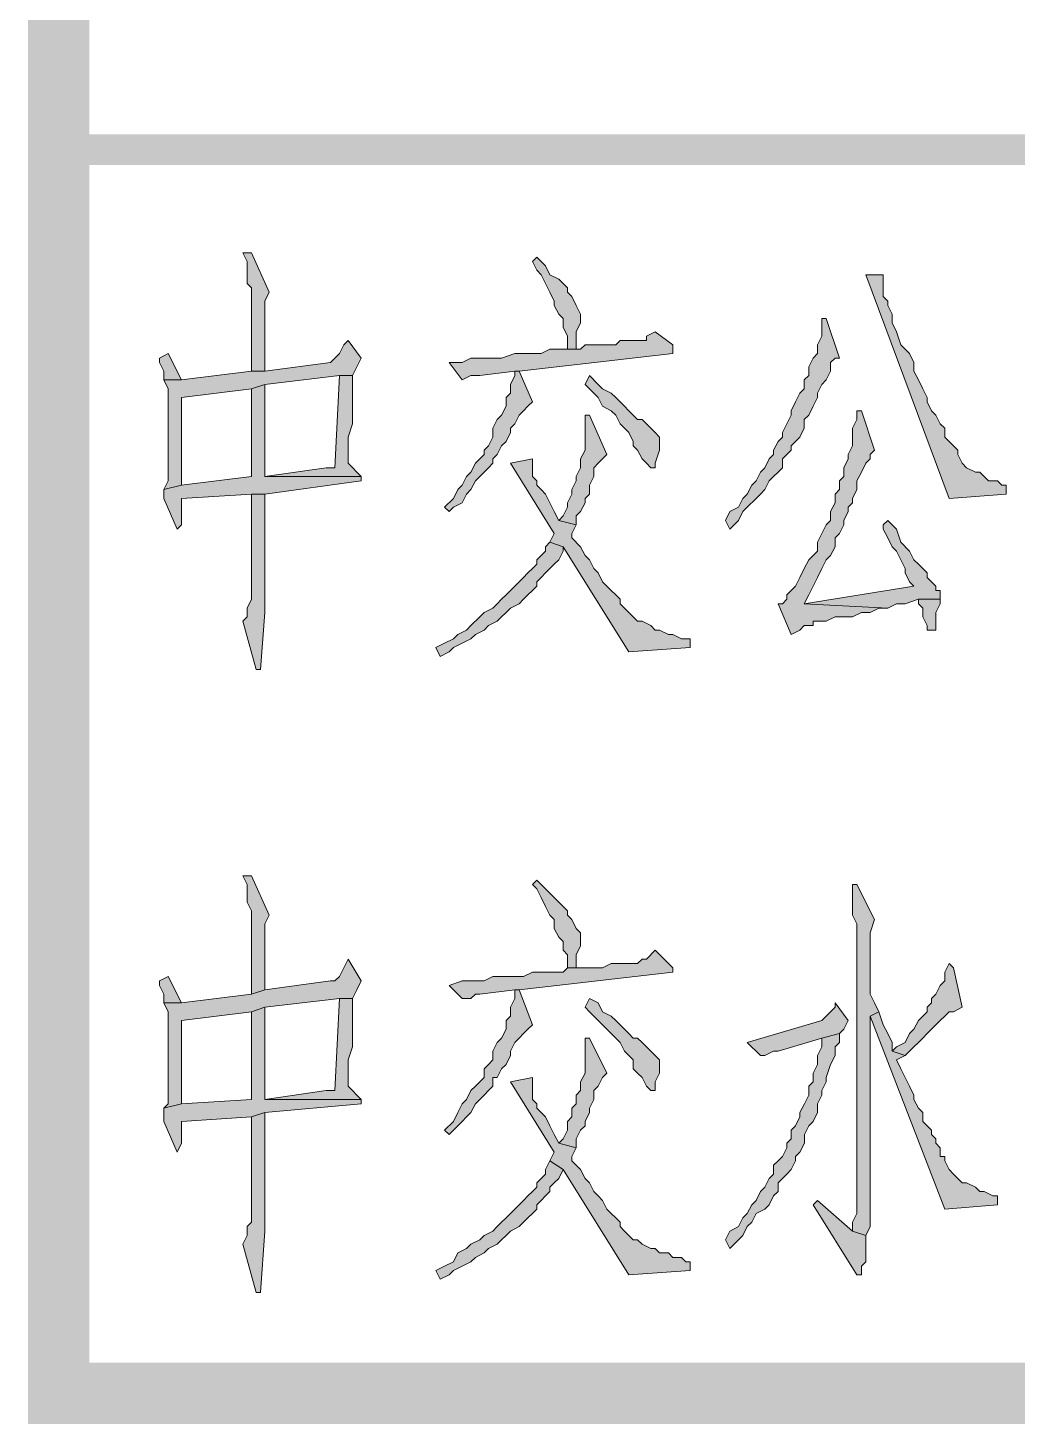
# Model space of a CAD drawing. Header units: millimetres. Extents: x 24 to 410, y 10 to 282.
# Drawn here: x 29.8 to 39.35, y 9.65 to 23.12 of the extents above; entities that cross this region are included whole.
import ezdxf

# ---------------------------------------------------------------- set-up
doc = ezdxf.new("R2010")
doc.units = ezdxf.units.MM

msp = doc.modelspace()

# ---------------------------------------------------------------- hatches: boundary and pattern name
h = msp.add_hatch(color=7)
h.dxf.hatch_style = 2
h.paths.add_polyline_path([(30.395333, 281.643667), (29.802667, 282.236333), (30.395333, 10.244667)])
h = msp.add_hatch(color=7)
h.dxf.hatch_style = 2
h.paths.add_polyline_path([(29.802667, 282.236333), (30.395333, 10.244667), (29.802667, 9.652)])
h = msp.add_hatch(color=7)
h.dxf.hatch_style = 2
h.paths.add_polyline_path([(30.098965, 22.098), (30.098965, 21.801667), (410.082965, 22.098)])
h = msp.add_hatch(color=7)
h.dxf.hatch_style = 2
h.paths.add_polyline_path([(30.098965, 21.801667), (410.082965, 22.098), (410.082965, 21.801667)])
h = msp.add_hatch(color=7)
h.dxf.hatch_style = 2
h.paths.add_polyline_path([(31.961667, 20.955), (31.877, 20.955), (31.919333, 20.870333), (31.919333, 20.658667), (31.961667, 20.616333), (31.961667, 19.812), (32.088667, 19.812), (32.088667, 20.066), (32.088667, 20.108333), (32.088667, 20.489333), (32.131, 20.574)])
h = msp.add_hatch(color=7)
h.dxf.hatch_style = 2
h.paths.add_polyline_path([(34.713333, 20.912667), (34.671, 20.870333), (34.713333, 20.785667), (34.755667, 20.743333), (34.798, 20.658667), (34.840333, 20.574), (34.882667, 20.489333), (34.882667, 20.447), (34.925, 20.362333), (34.967333, 20.32), (34.967333, 20.235333), (35.009667, 20.150667), (35.009667, 20.023667), (35.094333, 20.023667), (35.094333, 20.193), (35.136667, 20.277667), (35.136667, 20.362333), (35.094333, 20.447), (35.052, 20.531667), (35.009667, 20.574), (35.009667, 20.616333), (34.967333, 20.658667), (34.925, 20.701), (34.840333, 20.743333), (34.798, 20.828)])
h = msp.add_hatch(color=7)
h.dxf.hatch_style = 2
h.paths.add_polyline_path([(38.057667, 20.743333), (37.888333, 20.743333), (38.692667, 18.584333), (39.243, 18.626667), (39.243, 18.711333), (39.200667, 18.711333), (39.158333, 18.753667), (39.073667, 18.753667), (39.031333, 18.796), (38.989, 18.838333), (38.946667, 18.838333), (38.862, 18.880667), (38.819667, 18.923), (38.777333, 19.007667), (38.777333, 19.05), (38.735, 19.092333), (38.692667, 19.134667), (38.650333, 19.177), (38.650333, 19.261667), (38.608, 19.304), (38.565667, 19.388667), (38.523333, 19.431), (38.481, 19.515667), (38.481, 19.558), (38.438667, 19.642667), (38.396333, 19.727333), (38.354, 19.812), (38.354, 19.896667), (38.311667, 19.981333), (38.227, 20.066), (38.184667, 20.193), (38.142333, 20.277667), (38.142333, 20.362333), (38.1, 20.447), (38.1, 20.489333), (38.057667, 20.531667)])
h = msp.add_hatch(color=7)
h.dxf.hatch_style = 2
h.paths.add_polyline_path([(37.507298, 20.32), (37.464965, 20.32), (37.464965, 20.235333), (37.464965, 20.150667), (37.422631, 20.066), (37.422631, 19.981333), (37.380298, 19.939), (37.337965, 19.854333), (37.337965, 19.769667), (37.295631, 19.727333), (37.295631, 19.642667), (37.253298, 19.600333), (37.210965, 19.515667), (37.168631, 19.431), (37.168631, 19.388667), (37.126298, 19.304), (37.083965, 19.219333), (37.083965, 19.177), (37.041631, 19.134667), (36.999298, 19.05), (36.999298, 19.007667), (36.956965, 18.965333), (36.914631, 18.880667), (36.872298, 18.838333), (36.829965, 18.753667), (36.787631, 18.711333), (36.745298, 18.626667), (36.702965, 18.584333), (36.660631, 18.499667), (36.575965, 18.457333), (36.533631, 18.372667), (36.575965, 18.288), (36.660631, 18.372667), (36.702965, 18.457333), (36.745298, 18.499667), (36.829965, 18.584333), (36.872298, 18.626667), (36.914631, 18.669), (36.956965, 18.753667), (36.999298, 18.796), (37.041631, 18.838333), (37.083965, 18.880667), (37.083965, 18.965333), (37.126298, 19.007667), (37.168631, 19.05), (37.168631, 19.092333), (37.210965, 19.134667), (37.253298, 19.177), (37.295631, 19.261667), (37.295631, 19.346333), (37.337965, 19.388667), (37.380298, 19.473333), (37.422631, 19.558), (37.422631, 19.600333), (37.464965, 19.685), (37.507298, 19.727333), (37.549631, 19.812), (37.549631, 19.896667), (37.591965, 19.939), (37.634298, 19.939)])
h = msp.add_hatch(color=7)
h.dxf.hatch_style = 2
h.paths.add_polyline_path([(32.893, 20.108333), (32.850667, 20.066), (32.808333, 19.981333), (32.766, 19.939), (32.723667, 19.896667), (32.088667, 19.812), (31.961667, 19.812), (31.284333, 19.727333), (31.115, 19.727333), (31.157333, 19.642667), (31.157333, 18.753667), (31.115, 18.669), (31.284333, 18.711333), (31.284333, 18.753667), (31.284333, 18.838333), (31.284333, 19.558), (31.961667, 19.642667), (32.088667, 19.685), (32.808333, 19.769667), (32.935333, 19.769667), (32.977667, 19.854333), (33.02, 19.939)])
h = msp.add_hatch(color=7)
h.dxf.hatch_style = 2
h.paths.add_polyline_path([(35.856333, 20.193), (35.771667, 20.150667), (35.771667, 20.108333), (35.729333, 20.108333), (35.517667, 20.108333), (35.475333, 20.066), (35.179, 20.066), (35.136667, 20.023667), (34.967333, 20.023667), (34.925, 20.023667), (34.840333, 20.023667), (34.755667, 19.981333), (34.501667, 19.981333), (34.374667, 19.939), (34.078333, 19.939), (33.993667, 19.896667), (33.866667, 19.896667), (33.993667, 19.727333), (34.078333, 19.769667), (34.163, 19.769667), (34.501667, 19.812), (34.544, 19.812), (36.025667, 19.981333), (36.025667, 20.066)])
h = msp.add_hatch(color=7)
h.dxf.hatch_style = 2
h.paths.add_polyline_path([(31.157298, 19.981333), (31.072631, 19.939), (31.072631, 19.896667), (31.114965, 19.812), (31.114965, 19.727333), (31.284298, 19.727333)])
h = msp.add_hatch(color=7)
h.dxf.hatch_style = 2
h.paths.add_polyline_path([(34.544, 19.812), (34.501667, 19.812), (34.501667, 19.769667), (34.459333, 19.685), (34.459333, 19.600333), (34.417, 19.558), (34.417, 19.473333), (34.374667, 19.388667), (34.332333, 19.346333), (34.29, 19.261667), (34.29, 19.177), (34.247667, 19.092333), (34.205333, 19.05), (34.205333, 19.007667), (34.163, 18.965333), (34.120667, 18.923), (34.078333, 18.838333), (34.036, 18.796), (33.993667, 18.711333), (33.951333, 18.669), (33.909, 18.584333), (33.824333, 18.499667), (33.866667, 18.457333), (33.909, 18.499667), (33.993667, 18.542), (34.036, 18.626667), (34.078333, 18.669), (34.120667, 18.753667), (34.163, 18.796), (34.205333, 18.838333), (34.247667, 18.880667), (34.29, 18.923), (34.29, 18.965333), (34.332333, 19.007667), (34.374667, 19.092333), (34.417, 19.134667), (34.459333, 19.219333), (34.459333, 19.261667), (34.501667, 19.304), (34.544, 19.388667), (34.586333, 19.431), (34.628667, 19.473333), (34.671, 19.515667)])
h = msp.add_hatch(color=7)
h.dxf.hatch_style = 2
h.paths.add_polyline_path([(32.088667, 19.685), (31.961667, 19.642667), (31.961667, 18.796), (31.284333, 18.711333), (31.115, 18.669), (31.115, 18.584333), (31.242, 18.288), (31.284333, 18.330333), (31.284333, 18.584333), (31.961667, 18.626667), (32.088667, 18.626667), (33.02, 18.753667), (33.02, 18.796), (32.088667, 18.796), (32.088667, 19.05), (32.088667, 19.134667)])
h = msp.add_hatch(color=7)
h.dxf.hatch_style = 2
h.paths.add_polyline_path([(32.935333, 19.769667), (32.808333, 19.769667), (32.766, 18.880667), (32.681333, 18.880667), (32.088667, 18.796), (33.02, 18.796), (32.893, 18.923), (32.893, 19.177), (32.935333, 19.304)])
h = msp.add_hatch(color=7)
h.dxf.hatch_style = 2
h.paths.add_polyline_path([(35.221333, 19.769667), (35.179, 19.685), (35.221333, 19.642667), (35.263667, 19.600333), (35.306, 19.558), (35.348333, 19.473333), (35.433, 19.431), (35.475333, 19.388667), (35.517667, 19.304), (35.56, 19.261667), (35.602333, 19.219333), (35.644667, 19.134667), (35.644667, 19.092333), (35.687, 19.05), (35.729333, 18.965333), (35.771667, 18.923), (35.814, 18.880667), (35.856333, 18.880667), (35.856333, 18.923), (35.898667, 19.05), (35.898667, 19.177), (35.856333, 19.219333), (35.814, 19.261667), (35.729333, 19.346333), (35.687, 19.346333), (35.644667, 19.388667), (35.602333, 19.431), (35.56, 19.473333), (35.517667, 19.515667), (35.475333, 19.558), (35.433, 19.600333), (35.348333, 19.642667), (35.306, 19.685)])
h = msp.add_hatch(color=7)
h.dxf.hatch_style = 2
h.paths.add_polyline_path([(37.846, 19.431), (37.803667, 19.431), (37.803667, 19.346333), (37.761333, 19.261667), (37.761333, 19.092333), (37.719, 19.007667), (37.719, 18.965333), (37.676667, 18.880667), (37.676667, 18.796), (37.634333, 18.753667), (37.634333, 18.669), (37.592, 18.626667), (37.592, 18.542), (37.549667, 18.457333), (37.549667, 18.372667), (37.507333, 18.330333), (37.465, 18.245667), (37.422667, 18.161), (37.422667, 18.076333), (37.380333, 18.034), (37.338, 17.991667), (37.295667, 17.907), (37.253333, 17.822333), (37.211, 17.737667), (37.168667, 17.695333), (37.126333, 17.653), (37.126333, 17.610667), (37.084, 17.568333), (37.041667, 17.568333), (37.168667, 17.272), (37.253333, 17.314333), (37.295667, 17.356667), (37.380333, 17.356667), (37.380333, 17.399), (37.507333, 17.399), (37.592, 17.441333), (37.761333, 17.441333), (37.846, 17.483667), (37.930667, 17.483667), (38.015333, 17.526), (38.1, 17.526), (37.295667, 17.568333), (37.338, 17.653), (37.380333, 17.737667), (37.422667, 17.822333), (37.465, 17.907), (37.507333, 17.991667), (37.549667, 18.034), (37.592, 18.118667), (37.592, 18.203333), (37.634333, 18.245667), (37.676667, 18.330333), (37.676667, 18.372667), (37.719, 18.457333), (37.719, 18.499667), (37.761333, 18.542), (37.761333, 18.584333), (37.803667, 18.669), (37.803667, 18.753667), (37.846, 18.838333), (37.888333, 18.923), (37.930667, 18.965333), (37.930667, 19.007667), (37.973, 19.05)])
h = msp.add_hatch(color=7)
h.dxf.hatch_style = 2
h.paths.add_polyline_path([(35.221333, 19.388667), (35.179, 19.388667), (35.179, 19.346333), (35.179, 19.05), (35.136667, 18.965333), (35.136667, 18.880667), (35.094333, 18.796), (35.094333, 18.753667), (35.052, 18.669), (35.052, 18.626667), (35.009667, 18.542), (35.009667, 18.499667), (34.967333, 18.415), (34.925, 18.372667), (35.094333, 18.330333), (35.094333, 18.415), (35.136667, 18.457333), (35.179, 18.542), (35.179, 18.584333), (35.221333, 18.626667), (35.221333, 18.711333), (35.263667, 18.796), (35.263667, 18.880667), (35.306, 18.923), (35.348333, 18.965333), (35.390667, 19.007667)])
h = msp.add_hatch(color=7)
h.dxf.hatch_style = 2
h.paths.add_polyline_path([(34.671, 18.965333), (34.459333, 18.923), (34.882667, 18.245667), (34.840333, 18.161), (34.967333, 18.118667), (35.602333, 17.102667), (36.195, 17.145), (36.195, 17.229667), (36.152667, 17.229667), (36.110333, 17.229667), (36.025667, 17.272), (35.983333, 17.272), (35.898667, 17.314333), (35.856333, 17.314333), (35.814, 17.356667), (35.729333, 17.399), (35.687, 17.399), (35.644667, 17.441333), (35.602333, 17.483667), (35.56, 17.526), (35.517667, 17.568333), (35.517667, 17.610667), (35.475333, 17.653), (35.433, 17.695333), (35.390667, 17.737667), (35.348333, 17.78), (35.306, 17.864667), (35.263667, 17.907), (35.221333, 17.991667), (35.179, 18.034), (35.136667, 18.118667), (35.052, 18.203333), (35.052, 18.245667), (35.094333, 18.330333), (34.925, 18.372667), (34.882667, 18.457333), (34.840333, 18.542), (34.798, 18.626667), (34.755667, 18.669), (34.713333, 18.711333), (34.713333, 18.753667), (34.671, 18.796)])
h = msp.add_hatch(color=7)
h.dxf.hatch_style = 2
h.paths.add_polyline_path([(32.088667, 18.626667), (31.961667, 18.626667), (31.961667, 18.499667), (31.961667, 17.610667), (31.919333, 17.526), (31.919333, 17.441333), (31.877, 17.399), (32.004, 16.933333), (32.046333, 16.933333), (32.088667, 17.483667), (32.088667, 17.737667), (32.088667, 17.864667)])
h = msp.add_hatch(color=7)
h.dxf.hatch_style = 2
h.paths.add_polyline_path([(38.1, 18.372667), (38.057667, 18.330333), (38.057667, 18.288), (38.1, 18.203333), (38.142333, 18.118667), (38.184667, 18.076333), (38.227, 17.991667), (38.269333, 17.907), (38.269333, 17.864667), (38.311667, 17.78), (38.354, 17.737667), (37.295667, 17.568333), (38.1, 17.526), (38.184667, 17.568333), (38.269333, 17.568333), (38.396333, 17.610667), (38.608, 17.610667), (38.608, 17.653), (38.608, 17.695333), (38.565667, 17.695333), (38.565667, 17.737667), (38.523333, 17.78), (38.481, 17.822333), (38.481, 17.864667), (38.396333, 17.949333), (38.354, 17.991667), (38.311667, 18.076333), (38.227, 18.161), (38.184667, 18.288)])
h = msp.add_hatch(color=7)
h.dxf.hatch_style = 2
h.paths.add_polyline_path([(34.840333, 18.161), (34.798, 18.118667), (34.798, 18.076333), (34.755667, 18.034), (34.713333, 17.991667), (34.713333, 17.949333), (34.671, 17.907), (34.628667, 17.864667), (34.586333, 17.822333), (34.544, 17.78), (34.501667, 17.737667), (34.459333, 17.695333), (34.417, 17.653), (34.374667, 17.610667), (34.332333, 17.568333), (34.29, 17.526), (34.205333, 17.483667), (34.163, 17.441333), (34.078333, 17.356667), (34.036, 17.314333), (33.951333, 17.272), (33.909, 17.229667), (33.824333, 17.187333), (33.739667, 17.145), (33.782, 17.060333), (33.866667, 17.102667), (33.909, 17.145), (33.993667, 17.187333), (34.078333, 17.229667), (34.120667, 17.272), (34.205333, 17.314333), (34.247667, 17.356667), (34.332333, 17.399), (34.374667, 17.441333), (34.417, 17.483667), (34.459333, 17.526), (34.544, 17.568333), (34.586333, 17.610667), (34.628667, 17.653), (34.671, 17.695333), (34.713333, 17.737667), (34.713333, 17.78), (34.755667, 17.822333), (34.798, 17.864667), (34.840333, 17.907), (34.882667, 17.949333), (34.925, 17.991667), (34.967333, 18.076333), (34.967333, 18.118667)])
h = msp.add_hatch(color=7)
h.dxf.hatch_style = 2
h.paths.add_polyline_path([(38.607965, 17.610667), (38.396298, 17.610667), (38.396298, 17.568333), (38.438631, 17.526), (38.438631, 17.441333), (38.480965, 17.356667), (38.480965, 17.314333), (38.565631, 17.314333), (38.565631, 17.483667), (38.607965, 17.568333)])
h = msp.add_hatch(color=7)
h.dxf.hatch_style = 2
h.paths.add_polyline_path([(31.961667, 14.943667), (31.877, 14.943667), (31.919333, 14.859), (31.919333, 14.689667), (31.961667, 14.605), (31.961667, 13.800667), (32.088667, 13.843), (32.088667, 14.054667), (32.088667, 14.139333), (32.088667, 14.478), (32.131, 14.562667)])
h = msp.add_hatch(color=7)
h.dxf.hatch_style = 2
h.paths.add_polyline_path([(34.713333, 14.901333), (34.671, 14.859), (34.713333, 14.816667), (34.755667, 14.732), (34.798, 14.647333), (34.840333, 14.562667), (34.882667, 14.520333), (34.882667, 14.435667), (34.925, 14.351), (34.967333, 14.308667), (34.967333, 14.224), (35.009667, 14.181667), (35.009667, 14.054667), (35.094333, 14.054667), (35.094333, 14.181667), (35.136667, 14.266333), (35.136667, 14.393333), (35.094333, 14.435667), (35.052, 14.520333), (35.009667, 14.562667), (35.009667, 14.605), (34.967333, 14.647333), (34.925, 14.689667), (34.840333, 14.774333), (34.798, 14.816667)])
h = msp.add_hatch(color=7)
h.dxf.hatch_style = 2
h.paths.add_polyline_path([(37.803667, 14.859), (37.761333, 14.859), (37.761333, 14.732), (37.761333, 14.562667), (37.803667, 14.478), (37.803667, 11.684), (37.761333, 11.599333), (37.761333, 11.514667), (37.888333, 11.472333), (37.930667, 11.557), (37.930667, 12.954), (37.930667, 13.081), (37.930667, 13.589), (38.015333, 13.631333), (37.973, 13.716), (37.930667, 13.800667), (37.930667, 14.393333), (37.973, 14.520333)])
h = msp.add_hatch(color=7)
h.dxf.hatch_style = 2
h.paths.add_polyline_path([(35.856333, 14.224), (35.771667, 14.139333), (35.729333, 14.139333), (35.687, 14.097), (35.433, 14.097), (35.348333, 14.054667), (35.009667, 14.054667), (34.967333, 14.012333), (34.925, 14.012333), (34.671, 14.012333), (34.586333, 13.97), (34.29, 13.97), (34.205333, 13.927667), (33.993667, 13.927667), (33.866667, 13.885333), (33.993667, 13.758333), (34.078333, 13.758333), (34.120667, 13.800667), (34.163, 13.800667), (34.501667, 13.843), (34.544, 13.843), (36.025667, 14.012333), (36.025667, 14.054667)])
h = msp.add_hatch(color=7)
h.dxf.hatch_style = 2
h.paths.add_polyline_path([(32.893, 14.139333), (32.850667, 14.054667), (32.808333, 13.97), (32.766, 13.927667), (32.723667, 13.927667), (32.088667, 13.843), (31.961667, 13.800667), (31.284333, 13.716), (31.115, 13.716), (31.157333, 13.631333), (31.157333, 12.742333), (31.115, 12.7), (31.284333, 12.742333), (31.284333, 12.827), (31.284333, 13.546667), (31.961667, 13.631333), (32.088667, 13.673667), (32.808333, 13.758333), (32.935333, 13.758333), (32.977667, 13.843), (33.02, 13.927667)])
h = msp.add_hatch(color=7)
h.dxf.hatch_style = 2
h.paths.add_polyline_path([(38.692702, 14.097), (38.650369, 14.012333), (38.650369, 13.927667), (38.608035, 13.885333), (38.565702, 13.800667), (38.523369, 13.758333), (38.523369, 13.716), (38.481035, 13.673667), (38.481035, 13.631333), (38.438702, 13.589), (38.396369, 13.546667), (38.354035, 13.462), (38.311702, 13.419667), (38.269369, 13.335), (38.184702, 13.292667), (38.142369, 13.250333), (38.269369, 13.208), (38.311702, 13.250333), (38.354035, 13.292667), (38.396369, 13.335), (38.438702, 13.377333), (38.481035, 13.419667), (38.523369, 13.462), (38.565702, 13.504333), (38.608035, 13.546667), (38.650369, 13.589), (38.692702, 13.631333), (38.735035, 13.631333), (38.819702, 13.673667), (38.735035, 14.054667)])
h = msp.add_hatch(color=7)
h.dxf.hatch_style = 2
h.paths.add_polyline_path([(31.157298, 13.97), (31.072631, 13.927667), (31.072631, 13.885333), (31.114965, 13.800667), (31.114965, 13.716), (31.284298, 13.716)])
h = msp.add_hatch(color=7)
h.dxf.hatch_style = 2
h.paths.add_polyline_path([(32.935333, 13.758333), (32.808333, 13.758333), (32.766, 12.869333), (32.681333, 12.869333), (32.088667, 12.784667), (33.02, 12.784667), (32.893, 12.911667), (32.893, 13.165667), (32.935333, 13.292667)])
h = msp.add_hatch(color=7)
h.dxf.hatch_style = 2
h.paths.add_polyline_path([(34.544, 13.843), (34.501667, 13.843), (34.501667, 13.758333), (34.459333, 13.673667), (34.459333, 13.589), (34.417, 13.546667), (34.417, 13.462), (34.374667, 13.377333), (34.332333, 13.335), (34.29, 13.250333), (34.29, 13.165667), (34.247667, 13.123333), (34.205333, 13.081), (34.205333, 12.996333), (34.163, 12.954), (34.120667, 12.911667), (34.078333, 12.869333), (34.036, 12.784667), (33.993667, 12.742333), (33.951333, 12.657667), (33.909, 12.573), (33.824333, 12.488333), (33.866667, 12.446), (33.909, 12.488333), (33.993667, 12.573), (34.036, 12.615333), (34.078333, 12.657667), (34.120667, 12.742333), (34.163, 12.784667), (34.205333, 12.827), (34.247667, 12.869333), (34.29, 12.911667), (34.29, 12.996333), (34.332333, 12.996333), (34.374667, 13.081), (34.417, 13.123333), (34.459333, 13.208), (34.459333, 13.250333), (34.501667, 13.335), (34.544, 13.377333), (34.586333, 13.419667), (34.628667, 13.462), (34.671, 13.504333)])
h = msp.add_hatch(color=7)
h.dxf.hatch_style = 2
h.paths.add_polyline_path([(35.221333, 13.758333), (35.179, 13.673667), (35.221333, 13.631333), (35.263667, 13.589), (35.306, 13.546667), (35.348333, 13.504333), (35.433, 13.419667), (35.475333, 13.377333), (35.517667, 13.335), (35.56, 13.250333), (35.602333, 13.208), (35.644667, 13.165667), (35.644667, 13.081), (35.687, 13.038667), (35.729333, 12.996333), (35.771667, 12.911667), (35.814, 12.869333), (35.856333, 12.869333), (35.856333, 12.954), (35.898667, 13.038667), (35.898667, 13.165667), (35.856333, 13.208), (35.814, 13.250333), (35.729333, 13.335), (35.687, 13.377333), (35.644667, 13.377333), (35.602333, 13.419667), (35.56, 13.462), (35.517667, 13.504333), (35.475333, 13.546667), (35.433, 13.589), (35.348333, 13.631333), (35.306, 13.716)])
h = msp.add_hatch(color=7)
h.dxf.hatch_style = 2
h.paths.add_polyline_path([(32.088667, 13.673667), (31.961667, 13.631333), (31.961667, 12.784667), (31.284333, 12.742333), (31.115, 12.7), (31.115, 12.573), (31.242, 12.276667), (31.284333, 12.361333), (31.284333, 12.573), (31.961667, 12.615333), (32.088667, 12.657667), (33.02, 12.742333), (33.02, 12.784667), (32.088667, 12.784667), (32.088667, 13.038667), (32.088667, 13.123333)])
h = msp.add_hatch(color=7)
h.dxf.hatch_style = 2
h.paths.add_polyline_path([(37.592035, 13.716), (37.592035, 13.673667), (37.507369, 13.589), (37.465035, 13.546667), (36.745369, 13.335), (36.872369, 13.208), (36.914702, 13.208), (36.999369, 13.250333), (37.041702, 13.250333), (37.465035, 13.377333), (37.634369, 13.419667), (37.676702, 13.462), (37.719035, 13.546667)])
h = msp.add_hatch(color=7)
h.dxf.hatch_style = 2
h.paths.add_polyline_path([(38.015333, 13.631333), (37.930667, 13.589), (38.650333, 11.726333), (39.158333, 11.768667), (39.158333, 11.853333), (39.116, 11.853333), (39.031333, 11.895667), (38.989, 11.895667), (38.946667, 11.938), (38.862, 11.980333), (38.819667, 11.980333), (38.777333, 12.022667), (38.735, 12.065), (38.692667, 12.107333), (38.650333, 12.192), (38.650333, 12.234333), (38.608, 12.234333), (38.608, 12.319), (38.565667, 12.361333), (38.565667, 12.403667), (38.523333, 12.446), (38.523333, 12.488333), (38.481, 12.530667), (38.438667, 12.573), (38.438667, 12.657667), (38.396333, 12.7), (38.354, 12.784667), (38.354, 12.827), (38.311667, 12.911667), (38.269333, 12.996333), (38.227, 13.081), (38.184667, 13.165667), (38.269333, 13.208), (38.142333, 13.250333), (38.142333, 13.335), (38.1, 13.419667), (38.057667, 13.504333)])
h = msp.add_hatch(color=7)
h.dxf.hatch_style = 2
h.paths.add_polyline_path([(35.221333, 13.377333), (35.179, 13.377333), (35.179, 13.335), (35.179, 13.038667), (35.136667, 12.954), (35.136667, 12.869333), (35.094333, 12.827), (35.094333, 12.742333), (35.052, 12.7), (35.052, 12.615333), (35.009667, 12.573), (35.009667, 12.488333), (34.967333, 12.403667), (34.925, 12.361333), (35.094333, 12.319), (35.094333, 12.403667), (35.136667, 12.488333), (35.179, 12.530667), (35.179, 12.573), (35.221333, 12.657667), (35.221333, 12.7), (35.263667, 12.784667), (35.263667, 12.869333), (35.306, 12.911667), (35.348333, 12.996333), (35.390667, 13.038667)])
h = msp.add_hatch(color=7)
h.dxf.hatch_style = 2
h.paths.add_polyline_path([(37.634369, 13.419667), (37.465035, 13.377333), (37.465035, 13.292667), (37.422702, 13.208), (37.422702, 13.123333), (37.380369, 13.038667), (37.380369, 12.954), (37.338035, 12.911667), (37.338035, 12.827), (37.295702, 12.742333), (37.253369, 12.657667), (37.253369, 12.615333), (37.211035, 12.530667), (37.168702, 12.488333), (37.168702, 12.403667), (37.126369, 12.361333), (37.126369, 12.319), (37.084035, 12.234333), (37.041702, 12.192), (36.999369, 12.149667), (36.999369, 12.065), (36.957035, 12.022667), (36.914702, 11.938), (36.872369, 11.895667), (36.830035, 11.811), (36.787702, 11.768667), (36.745369, 11.684), (36.703035, 11.641667), (36.660702, 11.557), (36.576035, 11.514667), (36.533702, 11.43), (36.576035, 11.345333), (36.660702, 11.43), (36.703035, 11.472333), (36.745369, 11.557), (36.787702, 11.599333), (36.830035, 11.684), (36.914702, 11.726333), (36.957035, 11.768667), (36.999369, 11.853333), (37.041702, 11.895667), (37.041702, 11.980333), (37.084035, 12.022667), (37.126369, 12.065), (37.168702, 12.107333), (37.211035, 12.192), (37.211035, 12.234333), (37.253369, 12.276667), (37.295702, 12.361333), (37.295702, 12.446), (37.338035, 12.530667), (37.380369, 12.573), (37.422702, 12.657667), (37.422702, 12.742333), (37.465035, 12.827), (37.465035, 12.869333), (37.507369, 12.954), (37.507369, 12.996333), (37.549702, 13.123333), (37.592035, 13.208), (37.592035, 13.292667), (37.634369, 13.335)])
h = msp.add_hatch(color=7)
h.dxf.hatch_style = 2
h.paths.add_polyline_path([(34.671, 12.996333), (34.459333, 12.954), (34.882667, 12.276667), (34.840333, 12.192), (34.967333, 12.107333), (35.602333, 11.091333), (36.195, 11.133667), (36.195, 11.218333), (36.152667, 11.218333), (36.110333, 11.260667), (36.025667, 11.260667), (35.983333, 11.303), (35.898667, 11.303), (35.856333, 11.345333), (35.814, 11.345333), (35.729333, 11.387667), (35.687, 11.43), (35.644667, 11.43), (35.602333, 11.472333), (35.56, 11.514667), (35.517667, 11.557), (35.517667, 11.599333), (35.475333, 11.641667), (35.433, 11.684), (35.390667, 11.726333), (35.348333, 11.811), (35.306, 11.853333), (35.263667, 11.895667), (35.221333, 11.980333), (35.179, 12.022667), (35.136667, 12.107333), (35.052, 12.192), (35.052, 12.234333), (35.094333, 12.319), (34.925, 12.361333), (34.882667, 12.446), (34.840333, 12.530667), (34.798, 12.615333), (34.755667, 12.657667), (34.713333, 12.7), (34.713333, 12.742333), (34.671, 12.784667)])
h = msp.add_hatch(color=7)
h.dxf.hatch_style = 2
h.paths.add_polyline_path([(32.088667, 12.657667), (31.961667, 12.615333), (31.961667, 11.599333), (31.919333, 11.557), (31.919333, 11.472333), (31.877, 11.387667), (32.004, 10.922), (32.046333, 10.922), (32.088667, 11.514667), (32.088667, 11.726333), (32.088667, 11.853333)])
h = msp.add_hatch(color=7)
h.dxf.hatch_style = 2
h.paths.add_polyline_path([(34.840333, 12.192), (34.798, 12.107333), (34.798, 12.065), (34.755667, 12.022667), (34.713333, 11.980333), (34.713333, 11.938), (34.671, 11.895667), (34.628667, 11.853333), (34.586333, 11.811), (34.544, 11.768667), (34.501667, 11.726333), (34.459333, 11.684), (34.417, 11.641667), (34.374667, 11.599333), (34.332333, 11.557), (34.29, 11.514667), (34.205333, 11.472333), (34.163, 11.43), (34.078333, 11.387667), (34.036, 11.345333), (33.951333, 11.303), (33.909, 11.218333), (33.824333, 11.176), (33.739667, 11.133667), (33.782, 11.049), (33.866667, 11.091333), (33.909, 11.133667), (33.993667, 11.176), (34.078333, 11.218333), (34.120667, 11.260667), (34.205333, 11.303), (34.247667, 11.345333), (34.332333, 11.387667), (34.374667, 11.43), (34.417, 11.472333), (34.459333, 11.514667), (34.544, 11.557), (34.586333, 11.599333), (34.628667, 11.641667), (34.671, 11.684), (34.713333, 11.726333), (34.713333, 11.768667), (34.755667, 11.811), (34.798, 11.853333), (34.840333, 11.895667), (34.840333, 11.938), (34.882667, 11.980333), (34.925, 12.022667), (34.967333, 12.107333)])
h = msp.add_hatch(color=7)
h.dxf.hatch_style = 2
h.paths.add_polyline_path([(37.422667, 11.811), (37.380333, 11.768667), (37.803667, 11.091333), (37.846, 11.091333), (37.846, 11.176), (37.888333, 11.218333), (37.888333, 11.472333), (37.761333, 11.514667)])
h = msp.add_hatch(color=7)
h.dxf.hatch_style = 2
h.paths.add_polyline_path([(30.395333, 10.244667), (29.802667, 9.652), (409.786667, 10.244667)])
h = msp.add_hatch(color=7)
h.dxf.hatch_style = 2
h.paths.add_polyline_path([(29.802667, 9.652), (409.786667, 10.244667), (410.379333, 9.652)])

# ---------------------------------------------------------------- linework, layer by layer
at = {"color": 7, "lineweight": 0}
for points in [[(31.961667, 20.955), (31.877, 20.955), (31.919333, 20.870333), (31.919333, 20.658667), (31.961667, 20.616333), (31.961667, 19.812), (32.088667, 19.812), (32.088667, 20.066), (32.088667, 20.108333), (32.088667, 20.489333), (32.131, 20.574)], [(34.713333, 20.912667), (34.671, 20.870333), (34.713333, 20.785667), (34.755667, 20.743333), (34.798, 20.658667), (34.840333, 20.574), (34.882667, 20.489333), (34.882667, 20.447), (34.925, 20.362333), (34.967333, 20.32), (34.967333, 20.235333), (35.009667, 20.150667), (35.009667, 20.023667), (35.094333, 20.023667), (35.094333, 20.193), (35.136667, 20.277667), (35.136667, 20.362333), (35.094333, 20.447), (35.052, 20.531667), (35.009667, 20.574), (35.009667, 20.616333), (34.967333, 20.658667), (34.925, 20.701), (34.840333, 20.743333), (34.798, 20.828)], [(38.057667, 20.743333), (37.888333, 20.743333), (38.692667, 18.584333), (39.243, 18.626667), (39.243, 18.711333), (39.200667, 18.711333), (39.158333, 18.753667), (39.073667, 18.753667), (39.031333, 18.796), (38.989, 18.838333), (38.946667, 18.838333), (38.862, 18.880667), (38.819667, 18.923), (38.777333, 19.007667), (38.777333, 19.05), (38.735, 19.092333), (38.692667, 19.134667), (38.650333, 19.177), (38.650333, 19.261667), (38.608, 19.304), (38.565667, 19.388667), (38.523333, 19.431), (38.481, 19.515667), (38.481, 19.558), (38.438667, 19.642667), (38.396333, 19.727333), (38.354, 19.812), (38.354, 19.896667), (38.311667, 19.981333), (38.227, 20.066), (38.184667, 20.193), (38.142333, 20.277667), (38.142333, 20.362333), (38.1, 20.447), (38.1, 20.489333), (38.057667, 20.531667)], [(37.507298, 20.32), (37.464965, 20.32), (37.464965, 20.235333), (37.464965, 20.150667), (37.422631, 20.066), (37.422631, 19.981333), (37.380298, 19.939), (37.337965, 19.854333), (37.337965, 19.769667), (37.295631, 19.727333), (37.295631, 19.642667), (37.253298, 19.600333), (37.210965, 19.515667), (37.168631, 19.431), (37.168631, 19.388667), (37.126298, 19.304), (37.083965, 19.219333), (37.083965, 19.177), (37.041631, 19.134667), (36.999298, 19.05), (36.999298, 19.007667), (36.956965, 18.965333), (36.914631, 18.880667), (36.872298, 18.838333), (36.829965, 18.753667), (36.787631, 18.711333), (36.745298, 18.626667), (36.702965, 18.584333), (36.660631, 18.499667), (36.575965, 18.457333), (36.533631, 18.372667), (36.575965, 18.288), (36.660631, 18.372667), (36.702965, 18.457333), (36.745298, 18.499667), (36.829965, 18.584333), (36.872298, 18.626667), (36.914631, 18.669), (36.956965, 18.753667), (36.999298, 18.796), (37.041631, 18.838333), (37.083965, 18.880667), (37.083965, 18.965333), (37.126298, 19.007667), (37.168631, 19.05), (37.168631, 19.092333), (37.210965, 19.134667), (37.253298, 19.177), (37.295631, 19.261667), (37.295631, 19.346333), (37.337965, 19.388667), (37.380298, 19.473333), (37.422631, 19.558), (37.422631, 19.600333), (37.464965, 19.685), (37.507298, 19.727333), (37.549631, 19.812), (37.549631, 19.896667), (37.591965, 19.939), (37.634298, 19.939)], [(32.893, 20.108333), (32.850667, 20.066), (32.808333, 19.981333), (32.766, 19.939), (32.723667, 19.896667), (32.088667, 19.812), (31.961667, 19.812), (31.284333, 19.727333), (31.115, 19.727333), (31.157333, 19.642667), (31.157333, 18.753667), (31.115, 18.669), (31.284333, 18.711333), (31.284333, 18.753667), (31.284333, 18.838333), (31.284333, 19.558), (31.961667, 19.642667), (32.088667, 19.685), (32.808333, 19.769667), (32.935333, 19.769667), (32.977667, 19.854333), (33.02, 19.939)], [(35.856333, 20.193), (35.771667, 20.150667), (35.771667, 20.108333), (35.729333, 20.108333), (35.517667, 20.108333), (35.475333, 20.066), (35.179, 20.066), (35.136667, 20.023667), (34.967333, 20.023667), (34.925, 20.023667), (34.840333, 20.023667), (34.755667, 19.981333), (34.501667, 19.981333), (34.374667, 19.939), (34.078333, 19.939), (33.993667, 19.896667), (33.866667, 19.896667), (33.993667, 19.727333), (34.078333, 19.769667), (34.163, 19.769667), (34.501667, 19.812), (34.544, 19.812), (36.025667, 19.981333), (36.025667, 20.066)], [(31.157298, 19.981333), (31.072631, 19.939), (31.072631, 19.896667), (31.114965, 19.812), (31.114965, 19.727333), (31.284298, 19.727333)], [(34.544, 19.812), (34.501667, 19.812), (34.501667, 19.769667), (34.459333, 19.685), (34.459333, 19.600333), (34.417, 19.558), (34.417, 19.473333), (34.374667, 19.388667), (34.332333, 19.346333), (34.29, 19.261667), (34.29, 19.177), (34.247667, 19.092333), (34.205333, 19.05), (34.205333, 19.007667), (34.163, 18.965333), (34.120667, 18.923), (34.078333, 18.838333), (34.036, 18.796), (33.993667, 18.711333), (33.951333, 18.669), (33.909, 18.584333), (33.824333, 18.499667), (33.866667, 18.457333), (33.909, 18.499667), (33.993667, 18.542), (34.036, 18.626667), (34.078333, 18.669), (34.120667, 18.753667), (34.163, 18.796), (34.205333, 18.838333), (34.247667, 18.880667), (34.29, 18.923), (34.29, 18.965333), (34.332333, 19.007667), (34.374667, 19.092333), (34.417, 19.134667), (34.459333, 19.219333), (34.459333, 19.261667), (34.501667, 19.304), (34.544, 19.388667), (34.586333, 19.431), (34.628667, 19.473333), (34.671, 19.515667)], [(32.088667, 19.685), (31.961667, 19.642667), (31.961667, 18.796), (31.284333, 18.711333), (31.115, 18.669), (31.115, 18.584333), (31.242, 18.288), (31.284333, 18.330333), (31.284333, 18.584333), (31.961667, 18.626667), (32.088667, 18.626667), (33.02, 18.753667), (33.02, 18.796), (32.088667, 18.796), (32.088667, 19.05), (32.088667, 19.134667)], [(32.935333, 19.769667), (32.808333, 19.769667), (32.766, 18.880667), (32.681333, 18.880667), (32.088667, 18.796), (33.02, 18.796), (32.893, 18.923), (32.893, 19.177), (32.935333, 19.304)], [(35.221333, 19.769667), (35.179, 19.685), (35.221333, 19.642667), (35.263667, 19.600333), (35.306, 19.558), (35.348333, 19.473333), (35.433, 19.431), (35.475333, 19.388667), (35.517667, 19.304), (35.56, 19.261667), (35.602333, 19.219333), (35.644667, 19.134667), (35.644667, 19.092333), (35.687, 19.05), (35.729333, 18.965333), (35.771667, 18.923), (35.814, 18.880667), (35.856333, 18.880667), (35.856333, 18.923), (35.898667, 19.05), (35.898667, 19.177), (35.856333, 19.219333), (35.814, 19.261667), (35.729333, 19.346333), (35.687, 19.346333), (35.644667, 19.388667), (35.602333, 19.431), (35.56, 19.473333), (35.517667, 19.515667), (35.475333, 19.558), (35.433, 19.600333), (35.348333, 19.642667), (35.306, 19.685)], [(37.846, 19.431), (37.803667, 19.431), (37.803667, 19.346333), (37.761333, 19.261667), (37.761333, 19.092333), (37.719, 19.007667), (37.719, 18.965333), (37.676667, 18.880667), (37.676667, 18.796), (37.634333, 18.753667), (37.634333, 18.669), (37.592, 18.626667), (37.592, 18.542), (37.549667, 18.457333), (37.549667, 18.372667), (37.507333, 18.330333), (37.465, 18.245667), (37.422667, 18.161), (37.422667, 18.076333), (37.380333, 18.034), (37.338, 17.991667), (37.295667, 17.907), (37.253333, 17.822333), (37.211, 17.737667), (37.168667, 17.695333), (37.126333, 17.653), (37.126333, 17.610667), (37.084, 17.568333), (37.041667, 17.568333), (37.168667, 17.272), (37.253333, 17.314333), (37.295667, 17.356667), (37.380333, 17.356667), (37.380333, 17.399), (37.507333, 17.399), (37.592, 17.441333), (37.761333, 17.441333), (37.846, 17.483667), (37.930667, 17.483667), (38.015333, 17.526), (38.1, 17.526), (37.295667, 17.568333), (37.338, 17.653), (37.380333, 17.737667), (37.422667, 17.822333), (37.465, 17.907), (37.507333, 17.991667), (37.549667, 18.034), (37.592, 18.118667), (37.592, 18.203333), (37.634333, 18.245667), (37.676667, 18.330333), (37.676667, 18.372667), (37.719, 18.457333), (37.719, 18.499667), (37.761333, 18.542), (37.761333, 18.584333), (37.803667, 18.669), (37.803667, 18.753667), (37.846, 18.838333), (37.888333, 18.923), (37.930667, 18.965333), (37.930667, 19.007667), (37.973, 19.05)], [(35.221333, 19.388667), (35.179, 19.388667), (35.179, 19.346333), (35.179, 19.05), (35.136667, 18.965333), (35.136667, 18.880667), (35.094333, 18.796), (35.094333, 18.753667), (35.052, 18.669), (35.052, 18.626667), (35.009667, 18.542), (35.009667, 18.499667), (34.967333, 18.415), (34.925, 18.372667), (35.094333, 18.330333), (35.094333, 18.415), (35.136667, 18.457333), (35.179, 18.542), (35.179, 18.584333), (35.221333, 18.626667), (35.221333, 18.711333), (35.263667, 18.796), (35.263667, 18.880667), (35.306, 18.923), (35.348333, 18.965333), (35.390667, 19.007667)], [(34.671, 18.965333), (34.459333, 18.923), (34.882667, 18.245667), (34.840333, 18.161), (34.967333, 18.118667), (35.602333, 17.102667), (36.195, 17.145), (36.195, 17.229667), (36.152667, 17.229667), (36.110333, 17.229667), (36.025667, 17.272), (35.983333, 17.272), (35.898667, 17.314333), (35.856333, 17.314333), (35.814, 17.356667), (35.729333, 17.399), (35.687, 17.399), (35.644667, 17.441333), (35.602333, 17.483667), (35.56, 17.526), (35.517667, 17.568333), (35.517667, 17.610667), (35.475333, 17.653), (35.433, 17.695333), (35.390667, 17.737667), (35.348333, 17.78), (35.306, 17.864667), (35.263667, 17.907), (35.221333, 17.991667), (35.179, 18.034), (35.136667, 18.118667), (35.052, 18.203333), (35.052, 18.245667), (35.094333, 18.330333), (34.925, 18.372667), (34.882667, 18.457333), (34.840333, 18.542), (34.798, 18.626667), (34.755667, 18.669), (34.713333, 18.711333), (34.713333, 18.753667), (34.671, 18.796)], [(32.088667, 18.626667), (31.961667, 18.626667), (31.961667, 18.499667), (31.961667, 17.610667), (31.919333, 17.526), (31.919333, 17.441333), (31.877, 17.399), (32.004, 16.933333), (32.046333, 16.933333), (32.088667, 17.483667), (32.088667, 17.737667), (32.088667, 17.864667)], [(38.1, 18.372667), (38.057667, 18.330333), (38.057667, 18.288), (38.1, 18.203333), (38.142333, 18.118667), (38.184667, 18.076333), (38.227, 17.991667), (38.269333, 17.907), (38.269333, 17.864667), (38.311667, 17.78), (38.354, 17.737667), (37.295667, 17.568333), (38.1, 17.526), (38.184667, 17.568333), (38.269333, 17.568333), (38.396333, 17.610667), (38.608, 17.610667), (38.608, 17.653), (38.608, 17.695333), (38.565667, 17.695333), (38.565667, 17.737667), (38.523333, 17.78), (38.481, 17.822333), (38.481, 17.864667), (38.396333, 17.949333), (38.354, 17.991667), (38.311667, 18.076333), (38.227, 18.161), (38.184667, 18.288)], [(34.840333, 18.161), (34.798, 18.118667), (34.798, 18.076333), (34.755667, 18.034), (34.713333, 17.991667), (34.713333, 17.949333), (34.671, 17.907), (34.628667, 17.864667), (34.586333, 17.822333), (34.544, 17.78), (34.501667, 17.737667), (34.459333, 17.695333), (34.417, 17.653), (34.374667, 17.610667), (34.332333, 17.568333), (34.29, 17.526), (34.205333, 17.483667), (34.163, 17.441333), (34.078333, 17.356667), (34.036, 17.314333), (33.951333, 17.272), (33.909, 17.229667), (33.824333, 17.187333), (33.739667, 17.145), (33.782, 17.060333), (33.866667, 17.102667), (33.909, 17.145), (33.993667, 17.187333), (34.078333, 17.229667), (34.120667, 17.272), (34.205333, 17.314333), (34.247667, 17.356667), (34.332333, 17.399), (34.374667, 17.441333), (34.417, 17.483667), (34.459333, 17.526), (34.544, 17.568333), (34.586333, 17.610667), (34.628667, 17.653), (34.671, 17.695333), (34.713333, 17.737667), (34.713333, 17.78), (34.755667, 17.822333), (34.798, 17.864667), (34.840333, 17.907), (34.882667, 17.949333), (34.925, 17.991667), (34.967333, 18.076333), (34.967333, 18.118667)], [(38.607965, 17.610667), (38.396298, 17.610667), (38.396298, 17.568333), (38.438631, 17.526), (38.438631, 17.441333), (38.480965, 17.356667), (38.480965, 17.314333), (38.565631, 17.314333), (38.565631, 17.483667), (38.607965, 17.568333)], [(31.961667, 14.943667), (31.877, 14.943667), (31.919333, 14.859), (31.919333, 14.689667), (31.961667, 14.605), (31.961667, 13.800667), (32.088667, 13.843), (32.088667, 14.054667), (32.088667, 14.139333), (32.088667, 14.478), (32.131, 14.562667)], [(34.713333, 14.901333), (34.671, 14.859), (34.713333, 14.816667), (34.755667, 14.732), (34.798, 14.647333), (34.840333, 14.562667), (34.882667, 14.520333), (34.882667, 14.435667), (34.925, 14.351), (34.967333, 14.308667), (34.967333, 14.224), (35.009667, 14.181667), (35.009667, 14.054667), (35.094333, 14.054667), (35.094333, 14.181667), (35.136667, 14.266333), (35.136667, 14.393333), (35.094333, 14.435667), (35.052, 14.520333), (35.009667, 14.562667), (35.009667, 14.605), (34.967333, 14.647333), (34.925, 14.689667), (34.840333, 14.774333), (34.798, 14.816667)], [(37.803667, 14.859), (37.761333, 14.859), (37.761333, 14.732), (37.761333, 14.562667), (37.803667, 14.478), (37.803667, 11.684), (37.761333, 11.599333), (37.761333, 11.514667), (37.888333, 11.472333), (37.930667, 11.557), (37.930667, 12.954), (37.930667, 13.081), (37.930667, 13.589), (38.015333, 13.631333), (37.973, 13.716), (37.930667, 13.800667), (37.930667, 14.393333), (37.973, 14.520333)], [(35.856333, 14.224), (35.771667, 14.139333), (35.729333, 14.139333), (35.687, 14.097), (35.433, 14.097), (35.348333, 14.054667), (35.009667, 14.054667), (34.967333, 14.012333), (34.925, 14.012333), (34.671, 14.012333), (34.586333, 13.97), (34.29, 13.97), (34.205333, 13.927667), (33.993667, 13.927667), (33.866667, 13.885333), (33.993667, 13.758333), (34.078333, 13.758333), (34.120667, 13.800667), (34.163, 13.800667), (34.501667, 13.843), (34.544, 13.843), (36.025667, 14.012333), (36.025667, 14.054667)], [(32.893, 14.139333), (32.850667, 14.054667), (32.808333, 13.97), (32.766, 13.927667), (32.723667, 13.927667), (32.088667, 13.843), (31.961667, 13.800667), (31.284333, 13.716), (31.115, 13.716), (31.157333, 13.631333), (31.157333, 12.742333), (31.115, 12.7), (31.284333, 12.742333), (31.284333, 12.827), (31.284333, 13.546667), (31.961667, 13.631333), (32.088667, 13.673667), (32.808333, 13.758333), (32.935333, 13.758333), (32.977667, 13.843), (33.02, 13.927667)], [(38.692702, 14.097), (38.650369, 14.012333), (38.650369, 13.927667), (38.608035, 13.885333), (38.565702, 13.800667), (38.523369, 13.758333), (38.523369, 13.716), (38.481035, 13.673667), (38.481035, 13.631333), (38.438702, 13.589), (38.396369, 13.546667), (38.354035, 13.462), (38.311702, 13.419667), (38.269369, 13.335), (38.184702, 13.292667), (38.142369, 13.250333), (38.269369, 13.208), (38.311702, 13.250333), (38.354035, 13.292667), (38.396369, 13.335), (38.438702, 13.377333), (38.481035, 13.419667), (38.523369, 13.462), (38.565702, 13.504333), (38.608035, 13.546667), (38.650369, 13.589), (38.692702, 13.631333), (38.735035, 13.631333), (38.819702, 13.673667), (38.735035, 14.054667)], [(31.157298, 13.97), (31.072631, 13.927667), (31.072631, 13.885333), (31.114965, 13.800667), (31.114965, 13.716), (31.284298, 13.716)], [(32.935333, 13.758333), (32.808333, 13.758333), (32.766, 12.869333), (32.681333, 12.869333), (32.088667, 12.784667), (33.02, 12.784667), (32.893, 12.911667), (32.893, 13.165667), (32.935333, 13.292667)], [(34.544, 13.843), (34.501667, 13.843), (34.501667, 13.758333), (34.459333, 13.673667), (34.459333, 13.589), (34.417, 13.546667), (34.417, 13.462), (34.374667, 13.377333), (34.332333, 13.335), (34.29, 13.250333), (34.29, 13.165667), (34.247667, 13.123333), (34.205333, 13.081), (34.205333, 12.996333), (34.163, 12.954), (34.120667, 12.911667), (34.078333, 12.869333), (34.036, 12.784667), (33.993667, 12.742333), (33.951333, 12.657667), (33.909, 12.573), (33.824333, 12.488333), (33.866667, 12.446), (33.909, 12.488333), (33.993667, 12.573), (34.036, 12.615333), (34.078333, 12.657667), (34.120667, 12.742333), (34.163, 12.784667), (34.205333, 12.827), (34.247667, 12.869333), (34.29, 12.911667), (34.29, 12.996333), (34.332333, 12.996333), (34.374667, 13.081), (34.417, 13.123333), (34.459333, 13.208), (34.459333, 13.250333), (34.501667, 13.335), (34.544, 13.377333), (34.586333, 13.419667), (34.628667, 13.462), (34.671, 13.504333)], [(35.221333, 13.758333), (35.179, 13.673667), (35.221333, 13.631333), (35.263667, 13.589), (35.306, 13.546667), (35.348333, 13.504333), (35.433, 13.419667), (35.475333, 13.377333), (35.517667, 13.335), (35.56, 13.250333), (35.602333, 13.208), (35.644667, 13.165667), (35.644667, 13.081), (35.687, 13.038667), (35.729333, 12.996333), (35.771667, 12.911667), (35.814, 12.869333), (35.856333, 12.869333), (35.856333, 12.954), (35.898667, 13.038667), (35.898667, 13.165667), (35.856333, 13.208), (35.814, 13.250333), (35.729333, 13.335), (35.687, 13.377333), (35.644667, 13.377333), (35.602333, 13.419667), (35.56, 13.462), (35.517667, 13.504333), (35.475333, 13.546667), (35.433, 13.589), (35.348333, 13.631333), (35.306, 13.716)], [(32.088667, 13.673667), (31.961667, 13.631333), (31.961667, 12.784667), (31.284333, 12.742333), (31.115, 12.7), (31.115, 12.573), (31.242, 12.276667), (31.284333, 12.361333), (31.284333, 12.573), (31.961667, 12.615333), (32.088667, 12.657667), (33.02, 12.742333), (33.02, 12.784667), (32.088667, 12.784667), (32.088667, 13.038667), (32.088667, 13.123333)], [(37.592035, 13.716), (37.592035, 13.673667), (37.507369, 13.589), (37.465035, 13.546667), (36.745369, 13.335), (36.872369, 13.208), (36.914702, 13.208), (36.999369, 13.250333), (37.041702, 13.250333), (37.465035, 13.377333), (37.634369, 13.419667), (37.676702, 13.462), (37.719035, 13.546667)], [(38.015333, 13.631333), (37.930667, 13.589), (38.650333, 11.726333), (39.158333, 11.768667), (39.158333, 11.853333), (39.116, 11.853333), (39.031333, 11.895667), (38.989, 11.895667), (38.946667, 11.938), (38.862, 11.980333), (38.819667, 11.980333), (38.777333, 12.022667), (38.735, 12.065), (38.692667, 12.107333), (38.650333, 12.192), (38.650333, 12.234333), (38.608, 12.234333), (38.608, 12.319), (38.565667, 12.361333), (38.565667, 12.403667), (38.523333, 12.446), (38.523333, 12.488333), (38.481, 12.530667), (38.438667, 12.573), (38.438667, 12.657667), (38.396333, 12.7), (38.354, 12.784667), (38.354, 12.827), (38.311667, 12.911667), (38.269333, 12.996333), (38.227, 13.081), (38.184667, 13.165667), (38.269333, 13.208), (38.142333, 13.250333), (38.142333, 13.335), (38.1, 13.419667), (38.057667, 13.504333)], [(35.221333, 13.377333), (35.179, 13.377333), (35.179, 13.335), (35.179, 13.038667), (35.136667, 12.954), (35.136667, 12.869333), (35.094333, 12.827), (35.094333, 12.742333), (35.052, 12.7), (35.052, 12.615333), (35.009667, 12.573), (35.009667, 12.488333), (34.967333, 12.403667), (34.925, 12.361333), (35.094333, 12.319), (35.094333, 12.403667), (35.136667, 12.488333), (35.179, 12.530667), (35.179, 12.573), (35.221333, 12.657667), (35.221333, 12.7), (35.263667, 12.784667), (35.263667, 12.869333), (35.306, 12.911667), (35.348333, 12.996333), (35.390667, 13.038667)], [(37.634369, 13.419667), (37.465035, 13.377333), (37.465035, 13.292667), (37.422702, 13.208), (37.422702, 13.123333), (37.380369, 13.038667), (37.380369, 12.954), (37.338035, 12.911667), (37.338035, 12.827), (37.295702, 12.742333), (37.253369, 12.657667), (37.253369, 12.615333), (37.211035, 12.530667), (37.168702, 12.488333), (37.168702, 12.403667), (37.126369, 12.361333), (37.126369, 12.319), (37.084035, 12.234333), (37.041702, 12.192), (36.999369, 12.149667), (36.999369, 12.065), (36.957035, 12.022667), (36.914702, 11.938), (36.872369, 11.895667), (36.830035, 11.811), (36.787702, 11.768667), (36.745369, 11.684), (36.703035, 11.641667), (36.660702, 11.557), (36.576035, 11.514667), (36.533702, 11.43), (36.576035, 11.345333), (36.660702, 11.43), (36.703035, 11.472333), (36.745369, 11.557), (36.787702, 11.599333), (36.830035, 11.684), (36.914702, 11.726333), (36.957035, 11.768667), (36.999369, 11.853333), (37.041702, 11.895667), (37.041702, 11.980333), (37.084035, 12.022667), (37.126369, 12.065), (37.168702, 12.107333), (37.211035, 12.192), (37.211035, 12.234333), (37.253369, 12.276667), (37.295702, 12.361333), (37.295702, 12.446), (37.338035, 12.530667), (37.380369, 12.573), (37.422702, 12.657667), (37.422702, 12.742333), (37.465035, 12.827), (37.465035, 12.869333), (37.507369, 12.954), (37.507369, 12.996333), (37.549702, 13.123333), (37.592035, 13.208), (37.592035, 13.292667), (37.634369, 13.335)], [(34.671, 12.996333), (34.459333, 12.954), (34.882667, 12.276667), (34.840333, 12.192), (34.967333, 12.107333), (35.602333, 11.091333), (36.195, 11.133667), (36.195, 11.218333), (36.152667, 11.218333), (36.110333, 11.260667), (36.025667, 11.260667), (35.983333, 11.303), (35.898667, 11.303), (35.856333, 11.345333), (35.814, 11.345333), (35.729333, 11.387667), (35.687, 11.43), (35.644667, 11.43), (35.602333, 11.472333), (35.56, 11.514667), (35.517667, 11.557), (35.517667, 11.599333), (35.475333, 11.641667), (35.433, 11.684), (35.390667, 11.726333), (35.348333, 11.811), (35.306, 11.853333), (35.263667, 11.895667), (35.221333, 11.980333), (35.179, 12.022667), (35.136667, 12.107333), (35.052, 12.192), (35.052, 12.234333), (35.094333, 12.319), (34.925, 12.361333), (34.882667, 12.446), (34.840333, 12.530667), (34.798, 12.615333), (34.755667, 12.657667), (34.713333, 12.7), (34.713333, 12.742333), (34.671, 12.784667)], [(32.088667, 12.657667), (31.961667, 12.615333), (31.961667, 11.599333), (31.919333, 11.557), (31.919333, 11.472333), (31.877, 11.387667), (32.004, 10.922), (32.046333, 10.922), (32.088667, 11.514667), (32.088667, 11.726333), (32.088667, 11.853333)], [(34.840333, 12.192), (34.798, 12.107333), (34.798, 12.065), (34.755667, 12.022667), (34.713333, 11.980333), (34.713333, 11.938), (34.671, 11.895667), (34.628667, 11.853333), (34.586333, 11.811), (34.544, 11.768667), (34.501667, 11.726333), (34.459333, 11.684), (34.417, 11.641667), (34.374667, 11.599333), (34.332333, 11.557), (34.29, 11.514667), (34.205333, 11.472333), (34.163, 11.43), (34.078333, 11.387667), (34.036, 11.345333), (33.951333, 11.303), (33.909, 11.218333), (33.824333, 11.176), (33.739667, 11.133667), (33.782, 11.049), (33.866667, 11.091333), (33.909, 11.133667), (33.993667, 11.176), (34.078333, 11.218333), (34.120667, 11.260667), (34.205333, 11.303), (34.247667, 11.345333), (34.332333, 11.387667), (34.374667, 11.43), (34.417, 11.472333), (34.459333, 11.514667), (34.544, 11.557), (34.586333, 11.599333), (34.628667, 11.641667), (34.671, 11.684), (34.713333, 11.726333), (34.713333, 11.768667), (34.755667, 11.811), (34.798, 11.853333), (34.840333, 11.895667), (34.840333, 11.938), (34.882667, 11.980333), (34.925, 12.022667), (34.967333, 12.107333)], [(37.422667, 11.811), (37.380333, 11.768667), (37.803667, 11.091333), (37.846, 11.091333), (37.846, 11.176), (37.888333, 11.218333), (37.888333, 11.472333), (37.761333, 11.514667)]]:
    msp.add_lwpolyline(points, close=True, dxfattribs=at)

doc.saveas('drawing.dxf')
